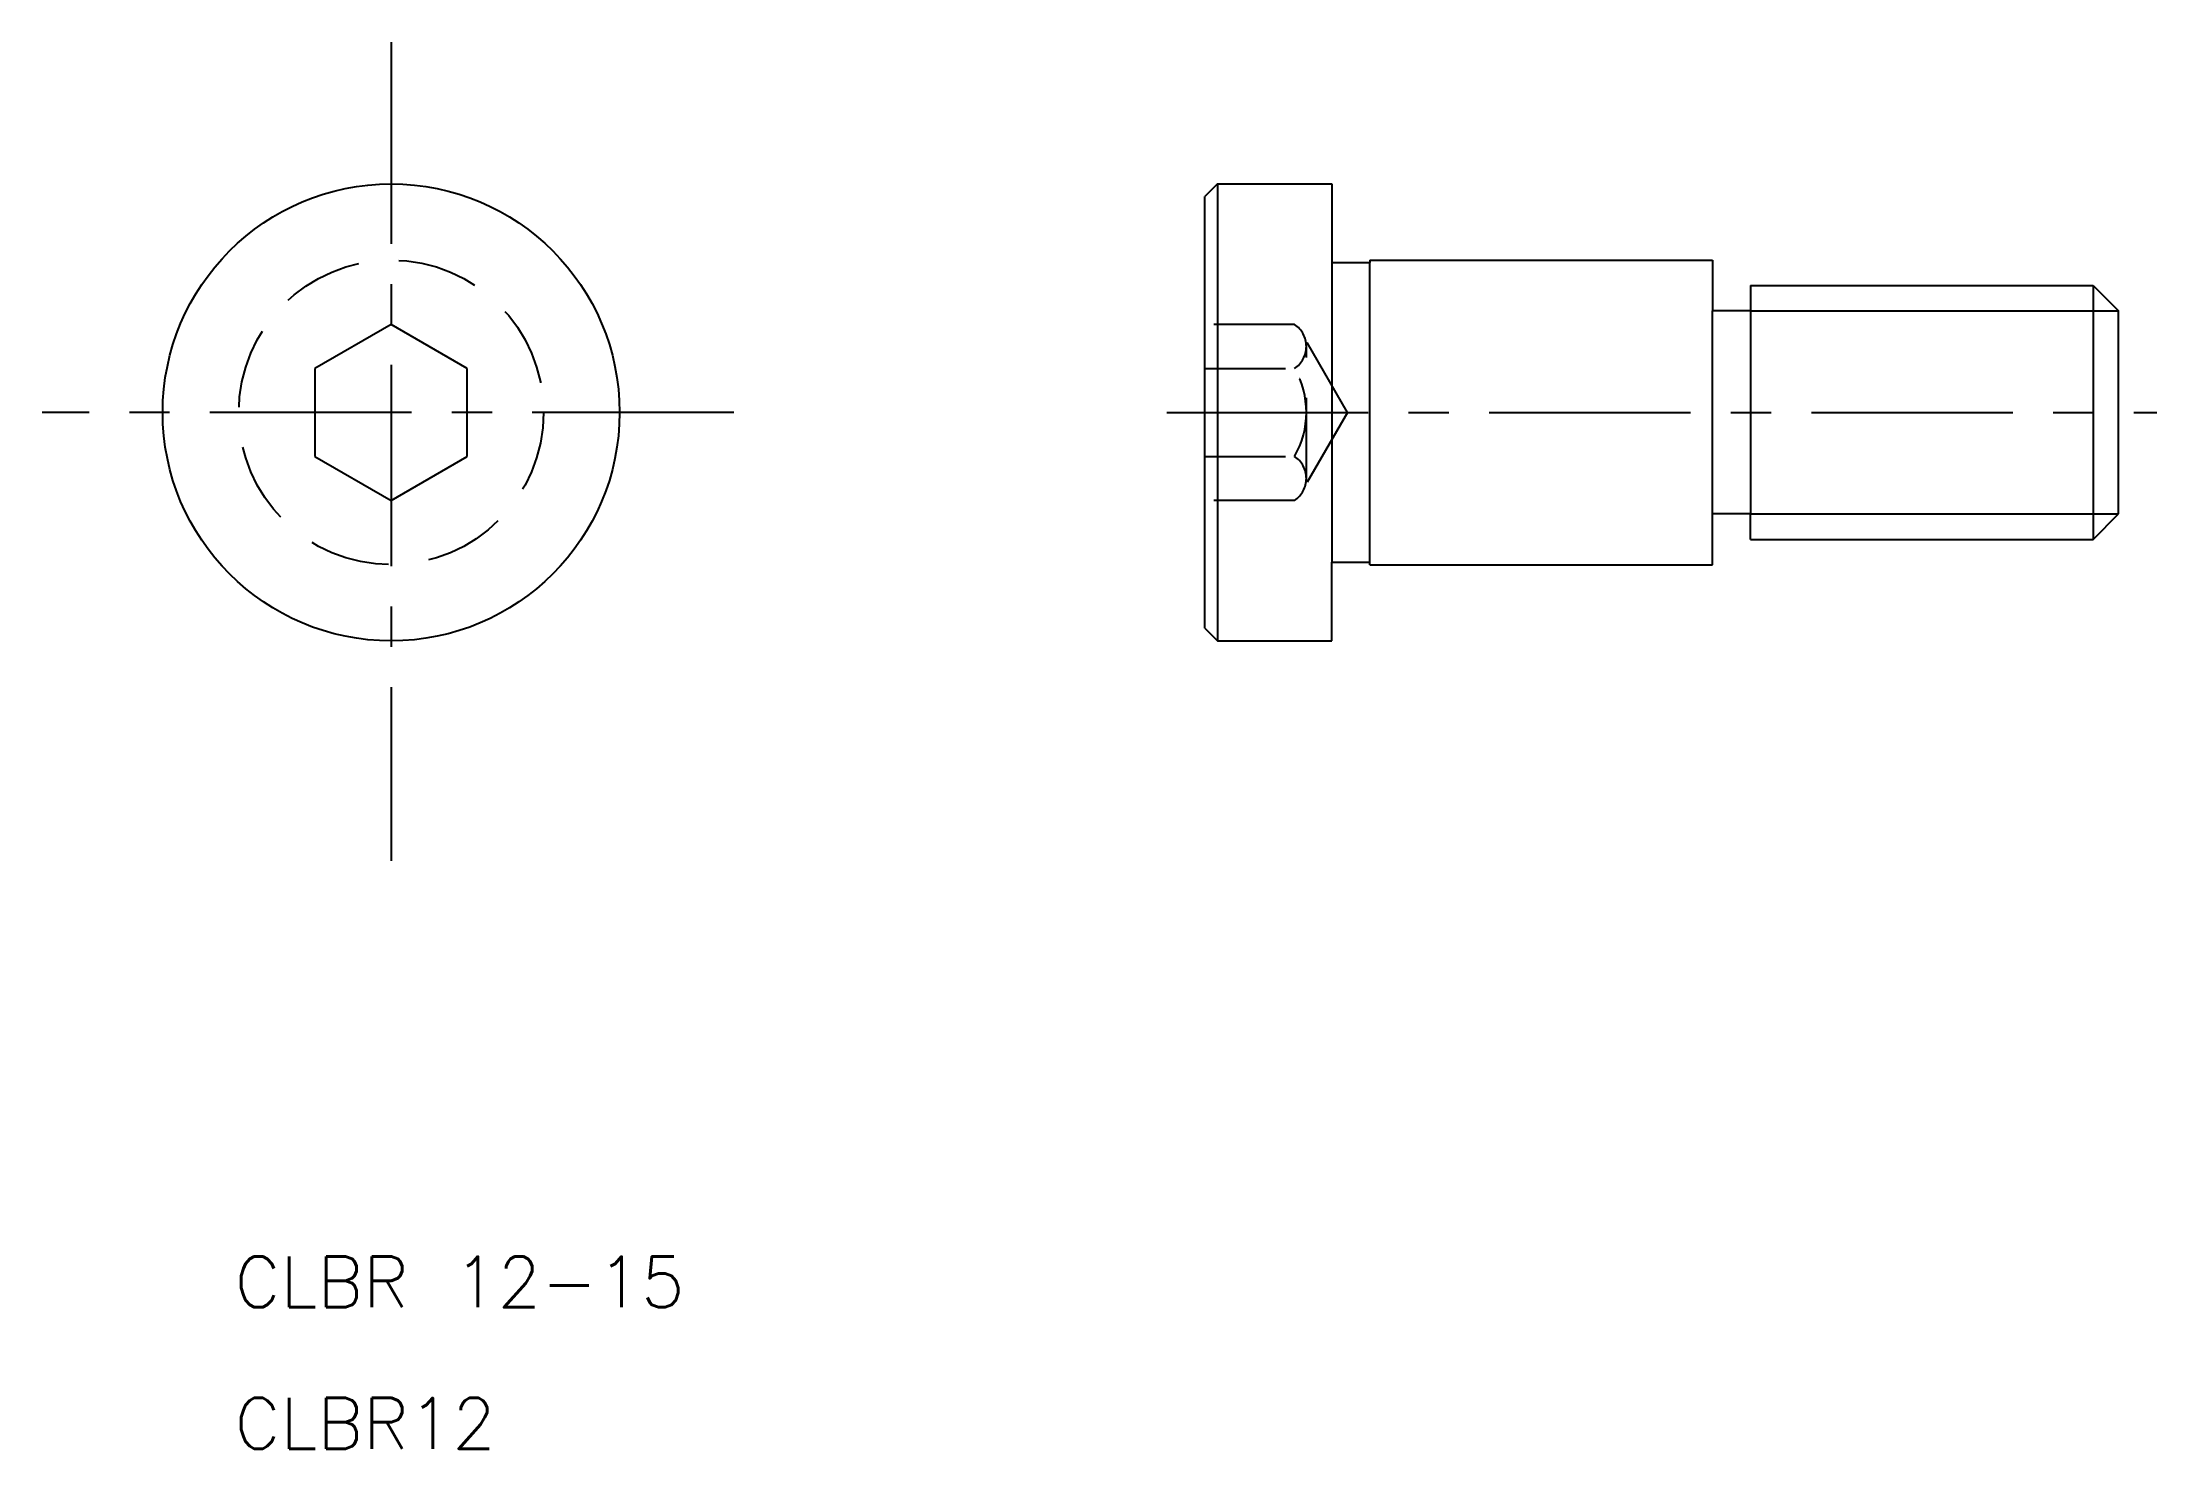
# Model space of a CAD drawing. Extents: x -19 to 64, y -217 to 0.
# Drawn here: x -19.4 to 63.9, y -217.1 to -161.7 of the extents above; entities outside this region: 1.
import ezdxf

# ---------------------------------------------------------------- set-up
doc = ezdxf.new("R2010")
doc.units = 0
doc.header["$LTSCALE"] = 0.25
doc.linetypes.add('CENTER', pattern=[50.8, 31.75, -6.35, 6.35, -6.35])
doc.linetypes.add('DASHED', pattern=[19.05, 12.7, -6.35])
doc.layers.get('0').update_dxf_attribs({"linetype": 'CONTINUOUS'})
doc.layers.add('CENTER', color=1, linetype='CENTER')
doc.styles.get("Standard").update_dxf_attribs({"font": 'txt.shx'})

msp = doc.modelspace()

# ---------------------------------------------------------------- linework, layer by layer
for p, q in [((26.892, -167.276), (26.392, -167.776)), ((26.892, -167.276), (31.392, -167.276)), ((26.892, -167.276), (26.892, -185.276)), ((31.392, -167.276), (31.392, -170.376)), ((26.392, -184.776), (26.392, -167.776)), ((31.392, -170.376), (31.392, -182.176)), ((31.392, -170.376), (32.892, -170.376)), ((32.892, -170.276), (46.392, -170.276)), ((32.892, -170.276), (32.892, -170.376)), ((32.892, -182.176), (32.892, -170.376)), ((46.392, -170.276), (46.392, -172.276)), ((47.892, -171.276), (61.392, -171.276)), ((47.892, -171.276), (47.892, -172.276)), ((61.392, -171.276), (61.392, -181.276)), ((61.392, -171.276), (62.392, -172.276)), ((47.892, -172.276), (46.392, -172.276)), ((46.392, -180.276), (46.392, -172.276)), ((47.892, -172.276), (47.892, -180.276)), ((62.392, -180.276), (62.392, -172.276)), ((-5.662, -172.812), (-8.662, -174.544)), ((-2.662, -174.544), (-5.662, -172.812)), ((-8.662, -174.544), (-8.662, -178.009)), ((-2.662, -178.009), (-2.662, -174.544)), ((-8.662, -178.009), (-5.662, -179.741)), ((-5.662, -179.741), (-2.662, -178.009)), ((46.392, -182.276), (46.392, -180.276)), ((47.892, -180.276), (46.392, -180.276)), ((47.892, -181.276), (47.892, -180.276)), ((61.392, -181.276), (62.392, -180.276)), ((47.892, -181.276), (61.392, -181.276)), ((31.392, -182.176), (32.892, -182.176)), ((31.392, -185.276), (31.392, -182.176)), ((32.892, -182.276), (32.892, -182.176)), ((32.892, -182.276), (46.392, -182.276)), ((26.392, -184.776), (26.892, -185.276)), ((26.892, -185.276), (31.392, -185.276))]:
    msp.add_line(p, q)
at = {"color": 3}
for p, q in [((47.892, -172.276), (62.392, -172.276)), ((47.892, -180.276), (62.392, -180.276))]:
    msp.add_line(p, q, dxfattribs=at)
at = {"color": 3, "linetype": 'DASHED'}
for p, q in [((29.925, -172.812), (26.392, -172.812)), ((32.015, -176.276), (30.353, -173.399)), ((30.392, -178.875), (30.392, -173.678)), ((26.392, -174.544), (29.925, -174.544)), ((32.015, -176.276), (30.353, -179.154)), ((26.392, -178.009), (29.925, -178.009)), ((29.925, -179.741), (26.392, -179.741))]:
    msp.add_line(p, q, dxfattribs=at)
msp.add_circle((-5.662, -176.276), 9)
msp.add_circle((-5.662, -176.276), 6, dxfattribs=at)
for centre, radius, start, end in [((29.355, -173.678), 1.037, 303.38402, 56.61598), ((26.943, -176.276), 3.449, 329.85432, 30.14568), ((29.355, -178.875), 1.037, 303.38402, 56.61598)]:
    msp.add_arc(centre, radius, start, end, dxfattribs=at)
msp.add_point((0, 0))
at = {"layer": 'CENTER', "color": 1, "linetype": 'CENTER'}
for p, q in [((-5.662, -161.698), (-5.662, -193.937)), ((7.837, -176.276), (-19.405, -176.276)), ((24.892, -176.276), (63.892, -176.276))]:
    msp.add_line(p, q, dxfattribs=at)

# ---------------------------------------------------------------- texts
for s, p in [('CLBR 12-15', (-11.826, -211.526)), ('CLBR12', (-11.826, -217.095))]:
    msp.add_text(s, height=2).set_placement(p)

doc.saveas('drawing.dxf')
